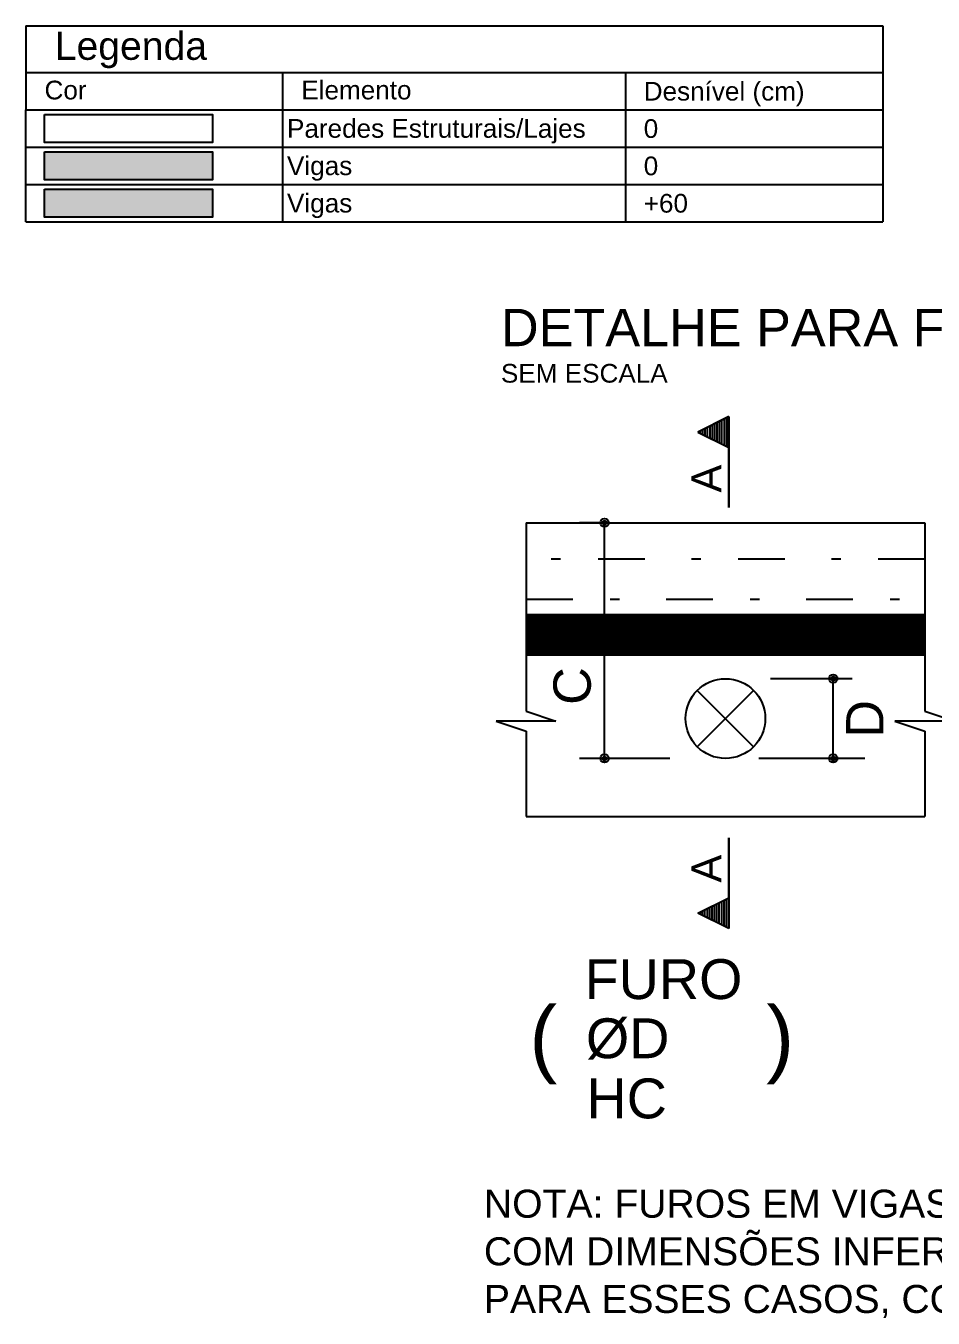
# Model space of a CAD drawing. Extents: x 0 to 119, y 0 to 84.
# Drawn here: x 42.87 to 52.59, y 33.84 to 47.68 of the extents above; entities that cross this region are included whole.
import ezdxf

# ---------------------------------------------------------------- set-up
doc = ezdxf.new("R2010")
doc.units = 0
doc.header["$MEASUREMENT"] = 0
doc.linetypes.add('ESTILO_TQS_0003', pattern=[1.5, 0.5, -0.4, 0.1, -0.5])
for name, color, linetype in [('15', 12, 'CONTINUOUS'), ('25', 130, 'CONTINUOUS'), ('29', 9, 'CONTINUOUS'), ('3', 7, 'CONTINUOUS'), ('54', 7, 'CONTINUOUS')]:
    doc.layers.add(name, color=color, linetype=linetype)
doc.styles.add('TQS_ARIAL', font='arial.ttf')

msp = doc.modelspace()

# ---------------------------------------------------------------- linework, layer by layer
at = {"layer": '25', "color": 130, "linetype": 'Continuous'}
msp.add_lwpolyline([(43.073517, 46.327247), (44.873517, 46.327247), (44.873517, 46.027247), (43.073517, 46.027247), (43.073517, 46.327247)], dxfattribs=at)
for points in [[(43.073517, 46.327247), (44.873517, 46.327247), (44.873517, 46.027247)], [(43.073517, 46.327247), (44.873517, 46.027247), (43.073517, 46.027247)], [(43.073517, 46.327247), (43.073517, 46.027247), (43.073517, 46.327247)]]:
    msp.add_solid(points, dxfattribs=at)
at = {"layer": '29', "color": 9, "linetype": 'Continuous'}
for p, q in [((48.230069, 40.946869), (48.651429, 41.368229)), ((48.230069, 40.961011), (48.637287, 41.368229)), ((48.230069, 40.975153), (48.623145, 41.368229)), ((48.230069, 40.989295), (48.609003, 41.368229)), ((48.230069, 41.003437), (48.594861, 41.368229)), ((48.230069, 41.017579), (48.580718, 41.368229)), ((48.230069, 41.031722), (48.566576, 41.368229)), ((48.230069, 41.045864), (48.552434, 41.368229)), ((48.230069, 41.060006), (48.538292, 41.368229)), ((48.230069, 41.074148), (48.52415, 41.368229)), ((48.230069, 41.08829), (48.510008, 41.368229)), ((48.230069, 41.102432), (48.495866, 41.368229)), ((48.230069, 41.116574), (48.481723, 41.368229)), ((48.230069, 41.130716), (48.467581, 41.368229)), ((48.230069, 41.144859), (48.453439, 41.368229)), ((48.230069, 41.159001), (48.439297, 41.368229)), ((48.230069, 41.173143), (48.425155, 41.368229)), ((48.230069, 41.187285), (48.411013, 41.368229)), ((48.230069, 41.201427), (48.396871, 41.368229)), ((48.230069, 41.215569), (48.382728, 41.368229)), ((48.230069, 41.229711), (48.368586, 41.368229)), ((48.230069, 41.243854), (48.354444, 41.368229)), ((48.230069, 41.257996), (48.340302, 41.368229)), ((48.230069, 41.272138), (48.32616, 41.368229)), ((48.230069, 41.28628), (48.312018, 41.368229)), ((48.230069, 41.300422), (48.297876, 41.368229)), ((48.230069, 41.314564), (48.283734, 41.368229)), ((48.230069, 41.328706), (48.269591, 41.368229)), ((48.230069, 41.342849), (48.255449, 41.368229)), ((48.230069, 41.356991), (48.241307, 41.368229)), ((48.230069, 41.360361), (48.649297, 40.941132)), ((48.230069, 41.346218), (48.635155, 40.941132)), ((48.230069, 41.332076), (48.621012, 40.941132)), ((48.230069, 41.317934), (48.60687, 40.941132)), ((48.230069, 41.303792), (48.592728, 40.941132)), ((48.230069, 41.28965), (48.578586, 40.941132)), ((48.230069, 41.275508), (48.564444, 40.941132)), ((48.230069, 41.261366), (48.550302, 40.941132)), ((48.230069, 41.247224), (48.53616, 40.941132)), ((48.236342, 41.368229), (48.663439, 40.941132)), ((48.238474, 40.941132), (48.665571, 41.368229)), ((48.250484, 41.368229), (48.677581, 40.941132)), ((48.252617, 40.941132), (48.679713, 41.368229)), ((48.264626, 41.368229), (48.691723, 40.941132)), ((48.266759, 40.941132), (48.693855, 41.368229)), ((48.278769, 41.368229), (48.705865, 40.941132)), ((48.280901, 40.941132), (48.707998, 41.368229)), ((48.292911, 41.368229), (48.720007, 40.941132)), ((48.295043, 40.941132), (48.72214, 41.368229)), ((48.307053, 41.368229), (48.73415, 40.941132)), ((48.309185, 40.941132), (48.736282, 41.368229)), ((48.321195, 41.368229), (48.748292, 40.941132)), ((48.323327, 40.941132), (48.750424, 41.368229)), ((48.335337, 41.368229), (48.762434, 40.941132)), ((48.337469, 40.941132), (48.764566, 41.368229)), ((48.349479, 41.368229), (48.776576, 40.941132)), ((48.351611, 40.941132), (48.778708, 41.368229)), ((48.363621, 41.368229), (48.790718, 40.941132)), ((48.365754, 40.941132), (48.79285, 41.368229)), ((48.377763, 41.368229), (48.80486, 40.941132)), ((48.379896, 40.941132), (48.806993, 41.368229)), ((48.391906, 41.368229), (48.819002, 40.941132)), ((48.394038, 40.941132), (48.821135, 41.368229)), ((48.406048, 41.368229), (48.833145, 40.941132)), ((48.40818, 40.941132), (48.835277, 41.368229)), ((48.42019, 41.368229), (48.847287, 40.941132)), ((48.422322, 40.941132), (48.849419, 41.368229)), ((48.434332, 41.368229), (48.861429, 40.941132)), ((48.436464, 40.941132), (48.863561, 41.368229)), ((48.448474, 41.368229), (48.875571, 40.941132)), ((48.450606, 40.941132), (48.877703, 41.368229)), ((48.462616, 41.368229), (48.889713, 40.941132)), ((48.464749, 40.941132), (48.891845, 41.368229)), ((48.476758, 41.368229), (48.903855, 40.941132)), ((48.478891, 40.941132), (48.905987, 41.368229)), ((48.490901, 41.368229), (48.917997, 40.941132)), ((48.493033, 40.941132), (48.92013, 41.368229)), ((48.505043, 41.368229), (48.932139, 40.941132)), ((48.507175, 40.941132), (48.934272, 41.368229)), ((48.519185, 41.368229), (48.946282, 40.941132)), ((48.521317, 40.941132), (48.948414, 41.368229)), ((48.533327, 41.368229), (48.960424, 40.941132)), ((48.535459, 40.941132), (48.962556, 41.368229)), ((48.547469, 41.368229), (48.974566, 40.941132)), ((48.549601, 40.941132), (48.976698, 41.368229)), ((48.561611, 41.368229), (48.988708, 40.941132)), ((48.563744, 40.941132), (48.99084, 41.368229)), ((48.575753, 41.368229), (49.00285, 40.941132)), ((48.577886, 40.941132), (49.004982, 41.368229)), ((48.589895, 41.368229), (49.016992, 40.941132)), ((48.592028, 40.941132), (49.019125, 41.368229)), ((48.604038, 41.368229), (49.031134, 40.941132)), ((48.60617, 40.941132), (49.033267, 41.368229)), ((48.61818, 41.368229), (49.045277, 40.941132)), ((48.620312, 40.941132), (49.047409, 41.368229)), ((48.632322, 41.368229), (49.059419, 40.941132)), ((48.634454, 40.941132), (49.061551, 41.368229)), ((48.646464, 41.368229), (49.073561, 40.941132)), ((48.648596, 40.941132), (49.075693, 41.368229)), ((48.660606, 41.368229), (49.087703, 40.941132)), ((48.662738, 40.941132), (49.089835, 41.368229)), ((48.674748, 41.368229), (49.101845, 40.941132)), ((48.676881, 40.941132), (49.103977, 41.368229)), ((48.68889, 41.368229), (49.115987, 40.941132)), ((48.691023, 40.941132), (49.11812, 41.368229)), ((48.703033, 41.368229), (49.130129, 40.941132)), ((48.705165, 40.941132), (49.132262, 41.368229)), ((48.717175, 41.368229), (49.144272, 40.941132)), ((48.719307, 40.941132), (49.146404, 41.368229)), ((48.731317, 41.368229), (49.158414, 40.941132)), ((48.733449, 40.941132), (49.160546, 41.368229)), ((48.745459, 41.368229), (49.172556, 40.941132)), ((48.747591, 40.941132), (49.174688, 41.368229)), ((48.759601, 41.368229), (49.186698, 40.941132)), ((48.761733, 40.941132), (49.18883, 41.368229)), ((48.773743, 41.368229), (49.20084, 40.941132)), ((48.775876, 40.941132), (49.202972, 41.368229)), ((48.787885, 41.368229), (49.214982, 40.941132)), ((48.790018, 40.941132), (49.217114, 41.368229)), ((48.802028, 41.368229), (49.229124, 40.941132)), ((48.80416, 40.941132), (49.231257, 41.368229)), ((48.81617, 41.368229), (49.243266, 40.941132)), ((48.818302, 40.941132), (49.245399, 41.368229)), ((48.830312, 41.368229), (49.257409, 40.941132)), ((48.832444, 40.941132), (49.259541, 41.368229)), ((48.844454, 41.368229), (49.271551, 40.941132)), ((48.846586, 40.941132), (49.273683, 41.368229)), ((48.858596, 41.368229), (49.285693, 40.941132)), ((48.860728, 40.941132), (49.287825, 41.368229)), ((48.872738, 41.368229), (49.299835, 40.941132)), ((48.87487, 40.941132), (49.301967, 41.368229)), ((48.88688, 41.368229), (49.313977, 40.941132)), ((48.889013, 40.941132), (49.316109, 41.368229)), ((48.901022, 41.368229), (49.328119, 40.941132)), ((48.903155, 40.941132), (49.330252, 41.368229)), ((48.915165, 41.368229), (49.342261, 40.941132)), ((48.917297, 40.941132), (49.344394, 41.368229)), ((48.929307, 41.368229), (49.356404, 40.941132)), ((48.931439, 40.941132), (49.358536, 41.368229)), ((48.943449, 41.368229), (49.370546, 40.941132)), ((48.945581, 40.941132), (49.372678, 41.368229)), ((48.957591, 41.368229), (49.384688, 40.941132)), ((48.959723, 40.941132), (49.38682, 41.368229)), ((48.971733, 41.368229), (49.39883, 40.941132)), ((48.973865, 40.941132), (49.400962, 41.368229)), ((48.985875, 41.368229), (49.412972, 40.941132)), ((48.988008, 40.941132), (49.415104, 41.368229)), ((49.000017, 41.368229), (49.427114, 40.941132)), ((49.00215, 40.941132), (49.429247, 41.368229)), ((49.01416, 41.368229), (49.441256, 40.941132)), ((49.016292, 40.941132), (49.443389, 41.368229)), ((49.028302, 41.368229), (49.455399, 40.941132)), ((49.030434, 40.941132), (49.457531, 41.368229)), ((49.042444, 41.368229), (49.469541, 40.941132)), ((49.044576, 40.941132), (49.471673, 41.368229)), ((49.056586, 41.368229), (49.483683, 40.941132)), ((49.058718, 40.941132), (49.485815, 41.368229)), ((49.070728, 41.368229), (49.497825, 40.941132)), ((49.07286, 40.941132), (49.499957, 41.368229)), ((49.08487, 41.368229), (49.511967, 40.941132)), ((49.087003, 40.941132), (49.514099, 41.368229)), ((49.099012, 41.368229), (49.526109, 40.941132)), ((49.101145, 40.941132), (49.528241, 41.368229)), ((49.113155, 41.368229), (49.540251, 40.941132)), ((49.115287, 40.941132), (49.542384, 41.368229)), ((49.127297, 41.368229), (49.554393, 40.941132)), ((49.129429, 40.941132), (49.556526, 41.368229)), ((49.141439, 41.368229), (49.568536, 40.941132)), ((49.143571, 40.941132), (49.570668, 41.368229)), ((49.155581, 41.368229), (49.582678, 40.941132)), ((49.157713, 40.941132), (49.58481, 41.368229)), ((49.169723, 41.368229), (49.59682, 40.941132)), ((49.171855, 40.941132), (49.598952, 41.368229)), ((49.183865, 41.368229), (49.610962, 40.941132)), ((49.185997, 40.941132), (49.613094, 41.368229)), ((49.198007, 41.368229), (49.625104, 40.941132)), ((49.20014, 40.941132), (49.627236, 41.368229)), ((49.212149, 41.368229), (49.639246, 40.941132)), ((49.214282, 40.941132), (49.641379, 41.368229)), ((49.226292, 41.368229), (49.653388, 40.941132)), ((49.228424, 40.941132), (49.655521, 41.368229)), ((49.240434, 41.368229), (49.667531, 40.941132)), ((49.242566, 40.941132), (49.669663, 41.368229)), ((49.254576, 41.368229), (49.681673, 40.941132)), ((49.256708, 40.941132), (49.683805, 41.368229)), ((49.268718, 41.368229), (49.695815, 40.941132)), ((49.27085, 40.941132), (49.697947, 41.368229)), ((49.28286, 41.368229), (49.709957, 40.941132)), ((49.284992, 40.941132), (49.712089, 41.368229)), ((49.297002, 41.368229), (49.724099, 40.941132)), ((49.299135, 40.941132), (49.726231, 41.368229)), ((49.311144, 41.368229), (49.738241, 40.941132)), ((49.313277, 40.941132), (49.740373, 41.368229)), ((49.325287, 41.368229), (49.752383, 40.941132)), ((49.327419, 40.941132), (49.754516, 41.368229)), ((49.339429, 41.368229), (49.766525, 40.941132)), ((49.341561, 40.941132), (49.768658, 41.368229)), ((49.353571, 41.368229), (49.780668, 40.941132)), ((49.355703, 40.941132), (49.7828, 41.368229)), ((49.367713, 41.368229), (49.79481, 40.941132)), ((49.369845, 40.941132), (49.796942, 41.368229)), ((49.381855, 41.368229), (49.808952, 40.941132)), ((49.383987, 40.941132), (49.811084, 41.368229)), ((49.395997, 41.368229), (49.823094, 40.941132)), ((49.39813, 40.941132), (49.825226, 41.368229)), ((49.410139, 41.368229), (49.837236, 40.941132)), ((49.412272, 40.941132), (49.839368, 41.368229)), ((49.424281, 41.368229), (49.851378, 40.941132)), ((49.426414, 40.941132), (49.853511, 41.368229)), ((49.438424, 41.368229), (49.86552, 40.941132)), ((49.440556, 40.941132), (49.867653, 41.368229)), ((49.452566, 41.368229), (49.879663, 40.941132)), ((49.454698, 40.941132), (49.881795, 41.368229)), ((49.466708, 41.368229), (49.893805, 40.941132)), ((49.46884, 40.941132), (49.895937, 41.368229)), ((49.48085, 41.368229), (49.907947, 40.941132)), ((49.482982, 40.941132), (49.910079, 41.368229)), ((49.494992, 41.368229), (49.922089, 40.941132)), ((49.497124, 40.941132), (49.924221, 41.368229)), ((49.509134, 41.368229), (49.936231, 40.941132)), ((49.511267, 40.941132), (49.938363, 41.368229)), ((49.523276, 41.368229), (49.950373, 40.941132)), ((49.525409, 40.941132), (49.952506, 41.368229)), ((49.537419, 41.368229), (49.964515, 40.941132)), ((49.539551, 40.941132), (49.966648, 41.368229)), ((49.551561, 41.368229), (49.978658, 40.941132)), ((49.553693, 40.941132), (49.98079, 41.368229)), ((49.565703, 41.368229), (49.9928, 40.941132)), ((49.567835, 40.941132), (49.994932, 41.368229)), ((49.579845, 41.368229), (50.006942, 40.941132)), ((49.581977, 40.941132), (50.009074, 41.368229)), ((49.593987, 41.368229), (50.021084, 40.941132)), ((49.596119, 40.941132), (50.023216, 41.368229)), ((49.608129, 41.368229), (50.035226, 40.941132)), ((49.610262, 40.941132), (50.037358, 41.368229)), ((49.622271, 41.368229), (50.049368, 40.941132)), ((49.624404, 40.941132), (50.0515, 41.368229)), ((49.636414, 41.368229), (50.06351, 40.941132)), ((49.638546, 40.941132), (50.065643, 41.368229)), ((49.650556, 41.368229), (50.077652, 40.941132)), ((49.652688, 40.941132), (50.079785, 41.368229)), ((49.664698, 41.368229), (50.091795, 40.941132)), ((49.66683, 40.941132), (50.093927, 41.368229)), ((49.67884, 41.368229), (50.105937, 40.941132)), ((49.680972, 40.941132), (50.108069, 41.368229)), ((49.692982, 41.368229), (50.120079, 40.941132)), ((49.695114, 40.941132), (50.122211, 41.368229)), ((49.707124, 41.368229), (50.134221, 40.941132)), ((49.709256, 40.941132), (50.136353, 41.368229)), ((49.721266, 41.368229), (50.148363, 40.941132)), ((49.723399, 40.941132), (50.150495, 41.368229)), ((49.735408, 41.368229), (50.162505, 40.941132)), ((49.737541, 40.941132), (50.164638, 41.368229)), ((49.749551, 41.368229), (50.176647, 40.941132)), ((49.751683, 40.941132), (50.17878, 41.368229)), ((49.763693, 41.368229), (50.19079, 40.941132)), ((49.765825, 40.941132), (50.192922, 41.368229)), ((49.777835, 41.368229), (50.204932, 40.941132)), ((49.779967, 40.941132), (50.207064, 41.368229)), ((49.791977, 41.368229), (50.219074, 40.941132)), ((49.794109, 40.941132), (50.221206, 41.368229)), ((49.806119, 41.368229), (50.233216, 40.941132)), ((49.808251, 40.941132), (50.235348, 41.368229)), ((49.820261, 41.368229), (50.247358, 40.941132)), ((49.822394, 40.941132), (50.24949, 41.368229)), ((49.834403, 41.368229), (50.2615, 40.941132)), ((49.836536, 40.941132), (50.263633, 41.368229)), ((49.848546, 41.368229), (50.275642, 40.941132)), ((49.850678, 40.941132), (50.277775, 41.368229)), ((49.862688, 41.368229), (50.289785, 40.941132)), ((49.86482, 40.941132), (50.291917, 41.368229)), ((49.87683, 41.368229), (50.303927, 40.941132)), ((49.878962, 40.941132), (50.306059, 41.368229)), ((49.890972, 41.368229), (50.318069, 40.941132)), ((49.893104, 40.941132), (50.320201, 41.368229)), ((49.905114, 41.368229), (50.332211, 40.941132)), ((49.907246, 40.941132), (50.334343, 41.368229)), ((49.919256, 41.368229), (50.346353, 40.941132)), ((49.921389, 40.941132), (50.348485, 41.368229)), ((49.933398, 41.368229), (50.360495, 40.941132)), ((49.935531, 40.941132), (50.362627, 41.368229)), ((49.947541, 41.368229), (50.374637, 40.941132)), ((49.949673, 40.941132), (50.37677, 41.368229)), ((49.961683, 41.368229), (50.388779, 40.941132)), ((49.963815, 40.941132), (50.390912, 41.368229)), ((49.975825, 41.368229), (50.402922, 40.941132)), ((49.977957, 40.941132), (50.405054, 41.368229)), ((49.989967, 41.368229), (50.417064, 40.941132)), ((49.992099, 40.941132), (50.419196, 41.368229)), ((50.004109, 41.368229), (50.431206, 40.941132)), ((50.006241, 40.941132), (50.433338, 41.368229)), ((50.018251, 41.368229), (50.445348, 40.941132)), ((50.020383, 40.941132), (50.44748, 41.368229)), ((50.032393, 41.368229), (50.45949, 40.941132)), ((50.034526, 40.941132), (50.461622, 41.368229)), ((50.046535, 41.368229), (50.473632, 40.941132)), ((50.048668, 40.941132), (50.475765, 41.368229)), ((50.060678, 41.368229), (50.487774, 40.941132)), ((50.06281, 40.941132), (50.489907, 41.368229)), ((50.07482, 41.368229), (50.501917, 40.941132)), ((50.076952, 40.941132), (50.504049, 41.368229)), ((50.088962, 41.368229), (50.516059, 40.941132)), ((50.091094, 40.941132), (50.518191, 41.368229)), ((50.103104, 41.368229), (50.530201, 40.941132)), ((50.105236, 40.941132), (50.532333, 41.368229)), ((50.117246, 41.368229), (50.544343, 40.941132)), ((50.119378, 40.941132), (50.546475, 41.368229)), ((50.131388, 41.368229), (50.558485, 40.941132)), ((50.133521, 40.941132), (50.560617, 41.368229)), ((50.14553, 41.368229), (50.572627, 40.941132)), ((50.147663, 40.941132), (50.574759, 41.368229)), ((50.159673, 41.368229), (50.586769, 40.941132)), ((50.161805, 40.941132), (50.588902, 41.368229)), ((50.173815, 41.368229), (50.600911, 40.941132)), ((50.175947, 40.941132), (50.603044, 41.368229)), ((50.187957, 41.368229), (50.615054, 40.941132)), ((50.190089, 40.941132), (50.617186, 41.368229)), ((50.202099, 41.368229), (50.629196, 40.941132)), ((50.204231, 40.941132), (50.631328, 41.368229)), ((50.216241, 41.368229), (50.643338, 40.941132)), ((50.218373, 40.941132), (50.64547, 41.368229)), ((50.230383, 41.368229), (50.65748, 40.941132)), ((50.232516, 40.941132), (50.659612, 41.368229)), ((50.244525, 41.368229), (50.671622, 40.941132)), ((50.246658, 40.941132), (50.673754, 41.368229)), ((50.258667, 41.368229), (50.685764, 40.941132)), ((50.2608, 40.941132), (50.687897, 41.368229)), ((50.27281, 41.368229), (50.699906, 40.941132)), ((50.274942, 40.941132), (50.702039, 41.368229)), ((50.286952, 41.368229), (50.714049, 40.941132)), ((50.289084, 40.941132), (50.716181, 41.368229)), ((50.301094, 41.368229), (50.728191, 40.941132)), ((50.303226, 40.941132), (50.730323, 41.368229)), ((50.315236, 41.368229), (50.742333, 40.941132)), ((50.317368, 40.941132), (50.744465, 41.368229)), ((50.329378, 41.368229), (50.756475, 40.941132)), ((50.33151, 40.941132), (50.758607, 41.368229)), ((50.34352, 41.368229), (50.770617, 40.941132)), ((50.345653, 40.941132), (50.772749, 41.368229)), ((50.357662, 41.368229), (50.784759, 40.941132)), ((50.359795, 40.941132), (50.786892, 41.368229)), ((50.371805, 41.368229), (50.798901, 40.941132)), ((50.373937, 40.941132), (50.801034, 41.368229)), ((50.385947, 41.368229), (50.813044, 40.941132)), ((50.388079, 40.941132), (50.815176, 41.368229)), ((50.400089, 41.368229), (50.827186, 40.941132)), ((50.402221, 40.941132), (50.829318, 41.368229)), ((50.414231, 41.368229), (50.841328, 40.941132)), ((50.416363, 40.941132), (50.84346, 41.368229)), ((50.428373, 41.368229), (50.85547, 40.941132)), ((50.430505, 40.941132), (50.857602, 41.368229)), ((50.442515, 41.368229), (50.869612, 40.941132)), ((50.444648, 40.941132), (50.871744, 41.368229)), ((50.456657, 41.368229), (50.883754, 40.941132)), ((50.45879, 40.941132), (50.885886, 41.368229)), ((50.4708, 41.368229), (50.897896, 40.941132)), ((50.472932, 40.941132), (50.900029, 41.368229)), ((50.484942, 41.368229), (50.912038, 40.941132)), ((50.487074, 40.941132), (50.914171, 41.368229)), ((50.499084, 41.368229), (50.926181, 40.941132)), ((50.501216, 40.941132), (50.928313, 41.368229)), ((50.513226, 41.368229), (50.940323, 40.941132)), ((50.515358, 40.941132), (50.942455, 41.368229)), ((50.527368, 41.368229), (50.954465, 40.941132)), ((50.5295, 40.941132), (50.956597, 41.368229)), ((50.54151, 41.368229), (50.968607, 40.941132)), ((50.543642, 40.941132), (50.970739, 41.368229)), ((50.555652, 41.368229), (50.982749, 40.941132)), ((50.557785, 40.941132), (50.984881, 41.368229)), ((50.569794, 41.368229), (50.996891, 40.941132)), ((50.571927, 40.941132), (50.999024, 41.368229)), ((50.583937, 41.368229), (51.011033, 40.941132)), ((50.586069, 40.941132), (51.013166, 41.368229)), ((50.598079, 41.368229), (51.025176, 40.941132)), ((50.600211, 40.941132), (51.027308, 41.368229)), ((50.612221, 41.368229), (51.039318, 40.941132)), ((50.614353, 40.941132), (51.04145, 41.368229)), ((50.626363, 41.368229), (51.05346, 40.941132)), ((50.628495, 40.941132), (51.055592, 41.368229)), ((50.640505, 41.368229), (51.067602, 40.941132)), ((50.642637, 40.941132), (51.069734, 41.368229)), ((50.654647, 41.368229), (51.081744, 40.941132)), ((50.65678, 40.941132), (51.083876, 41.368229)), ((50.668789, 41.368229), (51.095886, 40.941132)), ((50.670922, 40.941132), (51.098019, 41.368229)), ((50.682932, 41.368229), (51.110028, 40.941132)), ((50.685064, 40.941132), (51.112161, 41.368229)), ((50.697074, 41.368229), (51.124171, 40.941132)), ((50.699206, 40.941132), (51.126303, 41.368229)), ((50.711216, 41.368229), (51.138313, 40.941132)), ((50.713348, 40.941132), (51.140445, 41.368229)), ((50.725358, 41.368229), (51.152455, 40.941132)), ((50.72749, 40.941132), (51.154587, 41.368229)), ((50.7395, 41.368229), (51.166597, 40.941132)), ((50.741632, 40.941132), (51.168729, 41.368229)), ((50.753642, 41.368229), (51.180739, 40.941132)), ((50.755775, 40.941132), (51.182871, 41.368229)), ((50.767784, 41.368229), (51.194881, 40.941132)), ((50.769917, 40.941132), (51.197013, 41.368229)), ((50.781927, 41.368229), (51.209023, 40.941132)), ((50.784059, 40.941132), (51.211156, 41.368229)), ((50.796069, 41.368229), (51.223165, 40.941132)), ((50.798201, 40.941132), (51.225298, 41.368229)), ((50.810211, 41.368229), (51.237308, 40.941132)), ((50.812343, 40.941132), (51.23944, 41.368229)), ((50.824353, 41.368229), (51.25145, 40.941132)), ((50.826485, 40.941132), (51.253582, 41.368229)), ((50.838495, 41.368229), (51.265592, 40.941132)), ((50.840627, 40.941132), (51.267724, 41.368229)), ((50.852637, 41.368229), (51.279734, 40.941132)), ((50.854769, 40.941132), (51.281866, 41.368229)), ((50.866779, 41.368229), (51.293876, 40.941132)), ((50.868912, 40.941132), (51.296008, 41.368229)), ((50.880921, 41.368229), (51.308018, 40.941132)), ((50.883054, 40.941132), (51.310151, 41.368229)), ((50.895064, 41.368229), (51.32216, 40.941132)), ((50.897196, 40.941132), (51.324293, 41.368229)), ((50.909206, 41.368229), (51.336303, 40.941132)), ((50.911338, 40.941132), (51.338435, 41.368229)), ((50.923348, 41.368229), (51.350445, 40.941132)), ((50.92548, 40.941132), (51.352577, 41.368229)), ((50.93749, 41.368229), (51.364587, 40.941132)), ((50.939622, 40.941132), (51.366719, 41.368229)), ((50.951632, 41.368229), (51.378729, 40.941132)), ((50.953764, 40.941132), (51.380861, 41.368229)), ((50.965774, 41.368229), (51.392871, 40.941132)), ((50.967907, 40.941132), (51.395003, 41.368229)), ((50.979916, 41.368229), (51.407013, 40.941132)), ((50.982049, 40.941132), (51.409145, 41.368229)), ((50.994059, 41.368229), (51.421155, 40.941132)), ((50.996191, 40.941132), (51.423288, 41.368229)), ((51.008201, 41.368229), (51.435297, 40.941132)), ((51.010333, 40.941132), (51.43743, 41.368229)), ((51.022343, 41.368229), (51.44944, 40.941132)), ((51.024475, 40.941132), (51.451572, 41.368229)), ((51.036485, 41.368229), (51.463582, 40.941132)), ((51.038617, 40.941132), (51.465714, 41.368229)), ((51.050627, 41.368229), (51.477724, 40.941132)), ((51.052759, 40.941132), (51.479856, 41.368229)), ((51.064769, 41.368229), (51.491866, 40.941132)), ((51.066902, 40.941132), (51.493998, 41.368229)), ((51.078911, 41.368229), (51.506008, 40.941132)), ((51.081044, 40.941132), (51.50814, 41.368229)), ((51.093054, 41.368229), (51.52015, 40.941132)), ((51.095186, 40.941132), (51.522283, 41.368229)), ((51.107196, 41.368229), (51.534292, 40.941132)), ((51.109328, 40.941132), (51.536425, 41.368229)), ((51.121338, 41.368229), (51.548435, 40.941132)), ((51.12347, 40.941132), (51.550567, 41.368229)), ((51.13548, 41.368229), (51.562577, 40.941132)), ((51.137612, 40.941132), (51.564709, 41.368229)), ((51.149622, 41.368229), (51.576719, 40.941132)), ((51.151754, 40.941132), (51.578851, 41.368229)), ((51.163764, 41.368229), (51.590861, 40.941132)), ((51.165896, 40.941132), (51.592993, 41.368229)), ((51.177906, 41.368229), (51.605003, 40.941132)), ((51.180039, 40.941132), (51.607135, 41.368229)), ((51.192048, 41.368229), (51.619145, 40.941132)), ((51.194181, 40.941132), (51.621278, 41.368229)), ((51.206191, 41.368229), (51.633287, 40.941132)), ((51.208323, 40.941132), (51.63542, 41.368229)), ((51.220333, 41.368229), (51.64743, 40.941132)), ((51.222465, 40.941132), (51.649562, 41.368229)), ((51.234475, 41.368229), (51.661572, 40.941132)), ((51.236607, 40.941132), (51.663704, 41.368229)), ((51.248617, 41.368229), (51.675714, 40.941132)), ((51.250749, 40.941132), (51.677846, 41.368229)), ((51.262759, 41.368229), (51.689856, 40.941132)), ((51.264891, 40.941132), (51.691988, 41.368229)), ((51.276901, 41.368229), (51.703998, 40.941132)), ((51.279034, 40.941132), (51.70613, 41.368229)), ((51.291043, 41.368229), (51.71814, 40.941132)), ((51.293176, 40.941132), (51.720272, 41.368229)), ((51.305186, 41.368229), (51.732282, 40.941132)), ((51.307318, 40.941132), (51.734415, 41.368229)), ((51.319328, 41.368229), (51.746424, 40.941132)), ((51.32146, 40.941132), (51.748557, 41.368229)), ((51.33347, 41.368229), (51.760567, 40.941132)), ((51.335602, 40.941132), (51.762699, 41.368229)), ((51.347612, 41.368229), (51.774709, 40.941132)), ((51.349744, 40.941132), (51.776841, 41.368229)), ((51.361754, 41.368229), (51.788851, 40.941132)), ((51.363886, 40.941132), (51.790983, 41.368229)), ((51.375896, 41.368229), (51.802993, 40.941132)), ((51.378028, 40.941132), (51.805125, 41.368229)), ((51.390038, 41.368229), (51.817135, 40.941132)), ((51.392171, 40.941132), (51.819267, 41.368229)), ((51.40418, 41.368229), (51.831277, 40.941132)), ((51.406313, 40.941132), (51.83341, 41.368229)), ((51.418323, 41.368229), (51.845419, 40.941132)), ((51.420455, 40.941132), (51.847552, 41.368229)), ((51.432465, 41.368229), (51.859562, 40.941132)), ((51.434597, 40.941132), (51.861694, 41.368229)), ((51.446607, 41.368229), (51.873704, 40.941132)), ((51.448739, 40.941132), (51.875836, 41.368229)), ((51.460749, 41.368229), (51.887846, 40.941132)), ((51.462881, 40.941132), (51.889978, 41.368229)), ((51.474891, 41.368229), (51.901988, 40.941132)), ((51.477023, 40.941132), (51.90412, 41.368229)), ((51.489033, 41.368229), (51.91613, 40.941132)), ((51.491166, 40.941132), (51.918262, 41.368229)), ((51.503175, 41.368229), (51.930272, 40.941132)), ((51.505308, 40.941132), (51.932405, 41.368229)), ((51.517318, 41.368229), (51.944414, 40.941132)), ((51.51945, 40.941132), (51.946547, 41.368229)), ((51.53146, 41.368229), (51.958557, 40.941132)), ((51.533592, 40.941132), (51.960689, 41.368229)), ((51.545602, 41.368229), (51.972699, 40.941132)), ((51.547734, 40.941132), (51.974831, 41.368229)), ((51.559744, 41.368229), (51.986841, 40.941132)), ((51.561876, 40.941132), (51.988973, 41.368229)), ((51.573886, 41.368229), (52.000983, 40.941132)), ((51.576018, 40.941132), (52.003115, 41.368229)), ((51.588028, 41.368229), (52.015125, 40.941132)), ((51.590161, 40.941132), (52.017257, 41.368229)), ((51.60217, 41.368229), (52.029267, 40.941132)), ((51.604303, 40.941132), (52.031399, 41.368229)), ((51.616313, 41.368229), (52.043409, 40.941132)), ((51.618445, 40.941132), (52.045542, 41.368229)), ((51.630455, 41.368229), (52.057551, 40.941132)), ((51.632587, 40.941132), (52.059684, 41.368229)), ((51.644597, 41.368229), (52.071694, 40.941132)), ((51.646729, 40.941132), (52.073826, 41.368229)), ((51.658739, 41.368229), (52.085836, 40.941132)), ((51.660871, 40.941132), (52.087968, 41.368229)), ((51.672881, 41.368229), (52.099978, 40.941132)), ((51.675013, 40.941132), (52.10211, 41.368229)), ((51.687023, 41.368229), (52.11412, 40.941132)), ((51.689155, 40.941132), (52.116252, 41.368229)), ((51.701165, 41.368229), (52.128262, 40.941132)), ((51.703298, 40.941132), (52.130394, 41.368229)), ((51.715307, 41.368229), (52.142404, 40.941132)), ((51.71744, 40.941132), (52.144537, 41.368229)), ((51.72945, 41.368229), (52.156546, 40.941132)), ((51.731582, 40.941132), (52.158679, 41.368229)), ((51.743592, 41.368229), (52.170689, 40.941132)), ((51.745724, 40.941132), (52.172821, 41.368229)), ((51.757734, 41.368229), (52.184831, 40.941132)), ((51.759866, 40.941132), (52.186963, 41.368229)), ((51.771876, 41.368229), (52.198973, 40.941132)), ((51.774008, 40.941132), (52.201105, 41.368229)), ((51.786018, 41.368229), (52.213115, 40.941132)), ((51.78815, 40.941132), (52.215247, 41.368229)), ((51.80016, 41.368229), (52.227257, 40.941132)), ((51.802293, 40.941132), (52.229389, 41.368229)), ((51.814302, 41.368229), (52.241399, 40.941132)), ((51.816435, 40.941132), (52.243532, 41.368229)), ((51.828445, 41.368229), (52.255541, 40.941132)), ((51.830577, 40.941132), (52.257674, 41.368229)), ((51.842587, 41.368229), (52.269683, 40.941132)), ((51.844719, 40.941132), (52.271816, 41.368229)), ((51.856729, 41.368229), (52.283826, 40.941132)), ((51.858861, 40.941132), (52.285958, 41.368229)), ((51.870871, 41.368229), (52.297968, 40.941132)), ((51.873003, 40.941132), (52.3001, 41.368229)), ((51.885013, 41.368229), (52.31211, 40.941132)), ((51.887145, 40.941132), (52.314242, 41.368229)), ((51.899155, 41.368229), (52.326252, 40.941132)), ((51.901288, 40.941132), (52.328384, 41.368229)), ((51.913297, 41.368229), (52.340394, 40.941132)), ((51.91543, 40.941132), (52.342526, 41.368229)), ((51.92744, 41.368229), (52.354536, 40.941132)), ((51.929572, 40.941132), (52.356669, 41.368229)), ((51.941582, 41.368229), (52.368678, 40.941132)), ((51.943714, 40.941132), (52.370811, 41.368229)), ((51.955724, 41.368229), (52.382821, 40.941132)), ((51.957856, 40.941132), (52.384953, 41.368229)), ((51.969866, 41.368229), (52.396963, 40.941132)), ((51.971998, 40.941132), (52.399095, 41.368229)), ((51.984008, 41.368229), (52.411105, 40.941132)), ((51.98614, 40.941132), (52.413237, 41.368229)), ((51.99815, 41.368229), (52.425247, 40.941132)), ((52.000282, 40.941132), (52.427379, 41.368229)), ((52.012292, 41.368229), (52.439389, 40.941132)), ((52.014425, 40.941132), (52.441521, 41.368229)), ((52.026434, 41.368229), (52.453531, 40.941132)), ((52.028567, 40.941132), (52.455664, 41.368229)), ((52.040577, 41.368229), (52.467673, 40.941132)), ((52.042709, 40.941132), (52.469806, 41.368229)), ((52.054719, 41.368229), (52.481816, 40.941132)), ((52.056851, 40.941132), (52.483948, 41.368229)), ((52.068861, 41.368229), (52.495958, 40.941132)), ((52.070993, 40.941132), (52.49809, 41.368229)), ((52.083003, 41.368229), (52.501037, 40.950196)), ((52.085135, 40.941132), (52.501037, 41.357034)), ((52.097145, 41.368229), (52.501037, 40.964338)), ((52.099277, 40.941132), (52.501037, 41.342892)), ((52.111287, 41.368229), (52.501037, 40.97848)), ((52.11342, 40.941132), (52.501037, 41.328749)), ((52.125429, 41.368229), (52.501037, 40.992622)), ((52.127562, 40.941132), (52.501037, 41.314607)), ((52.139572, 41.368229), (52.501037, 41.006764)), ((52.141704, 40.941132), (52.501037, 41.300465)), ((52.153714, 41.368229), (52.501037, 41.020906)), ((52.155846, 40.941132), (52.501037, 41.286323)), ((52.167856, 41.368229), (52.501037, 41.035048)), ((52.169988, 40.941132), (52.501037, 41.272181)), ((52.181998, 41.368229), (52.501037, 41.049191)), ((52.18413, 40.941132), (52.501037, 41.258039)), ((52.19614, 41.368229), (52.501037, 41.063333)), ((52.198272, 40.941132), (52.501037, 41.243897)), ((52.210282, 41.368229), (52.501037, 41.077475)), ((52.224424, 41.368229), (52.501037, 41.091617)), ((52.238566, 41.368229), (52.501037, 41.105759)), ((52.252709, 41.368229), (52.501037, 41.119901)), ((52.266851, 41.368229), (52.501037, 41.134043)), ((52.280993, 41.368229), (52.501037, 41.148186)), ((52.295135, 41.368229), (52.501037, 41.162328)), ((52.309277, 41.368229), (52.501037, 41.17647)), ((52.323419, 41.368229), (52.501037, 41.190612)), ((52.337561, 41.368229), (52.501037, 41.204754)), ((52.351704, 41.368229), (52.501037, 41.218896)), ((52.365846, 41.368229), (52.501037, 41.233038)), ((52.379988, 41.368229), (52.501037, 41.24718)), ((52.39413, 41.368229), (52.501037, 41.261323)), ((52.408272, 41.368229), (52.501037, 41.275465)), ((52.422414, 41.368229), (52.501037, 41.289607)), ((52.436556, 41.368229), (52.501037, 41.303749)), ((52.450699, 41.368229), (52.501037, 41.317891)), ((52.464841, 41.368229), (52.501037, 41.332033)), ((52.478983, 41.368229), (52.501037, 41.346175)), ((52.493125, 41.368229), (52.501037, 41.360318)), ((48.230069, 41.233081), (48.522018, 40.941132)), ((48.230069, 41.218939), (48.507875, 40.941132)), ((48.230069, 41.204797), (48.493733, 40.941132)), ((48.230069, 41.190655), (48.479591, 40.941132)), ((48.230069, 41.176513), (48.465449, 40.941132)), ((48.230069, 41.162371), (48.451307, 40.941132)), ((48.230069, 41.148229), (48.437165, 40.941132)), ((48.230069, 41.134086), (48.423023, 40.941132)), ((48.230069, 41.119944), (48.40888, 40.941132)), ((48.230069, 41.105802), (48.394738, 40.941132)), ((52.212414, 40.941132), (52.501037, 41.229754)), ((52.226557, 40.941132), (52.501037, 41.215612)), ((52.240699, 40.941132), (52.501037, 41.20147)), ((52.254841, 40.941132), (52.501037, 41.187328)), ((52.268983, 40.941132), (52.501037, 41.173186)), ((52.283125, 40.941132), (52.501037, 41.159044)), ((52.297267, 40.941132), (52.501037, 41.144902)), ((52.311409, 40.941132), (52.501037, 41.13076)), ((52.325552, 40.941132), (52.501037, 41.116617)), ((48.230069, 41.09166), (48.380596, 40.941132)), ((48.230069, 41.077518), (48.366454, 40.941132)), ((48.230069, 41.063376), (48.352312, 40.941132)), ((48.230069, 41.049234), (48.33817, 40.941132)), ((48.230069, 41.035091), (48.324028, 40.941132)), ((48.230069, 41.020949), (48.309886, 40.941132)), ((48.230069, 41.006807), (48.295743, 40.941132)), ((48.230069, 40.992665), (48.281601, 40.941132)), ((48.230069, 40.978523), (48.267459, 40.941132)), ((52.339694, 40.941132), (52.501037, 41.102475)), ((52.353836, 40.941132), (52.501037, 41.088333)), ((52.367978, 40.941132), (52.501037, 41.074191)), ((52.38212, 40.941132), (52.501037, 41.060049)), ((52.396262, 40.941132), (52.501037, 41.045907)), ((52.410404, 40.941132), (52.501037, 41.031765)), ((52.424547, 40.941132), (52.501037, 41.017622)), ((52.438689, 40.941132), (52.501037, 41.00348)), ((52.452831, 40.941132), (52.501037, 40.989338)), ((52.466973, 40.941132), (52.501037, 40.975196)), ((48.230069, 40.964381), (48.253317, 40.941132)), ((48.230069, 40.950239), (48.239175, 40.941132)), ((52.481115, 40.941132), (52.501037, 40.961054)), ((52.495257, 40.941132), (52.501037, 40.946912))]:
    msp.add_line(p, q, dxfattribs=at)
msp.add_lwpolyline([(48.230069, 40.941132), (52.501037, 40.941132), (52.501037, 41.368229), (48.230069, 41.368229), (48.230069, 40.941132)], dxfattribs=at)
at = {"layer": '3', "color": 7, "linetype": 'Continuous'}
for p, q in [((42.873517, 47.677247), (42.873517, 46.777247)), ((42.873517, 47.677247), (52.051748, 47.677247)), ((52.051748, 47.677247), (52.051748, 46.777247)), ((42.873517, 47.177247), (52.051748, 47.177247)), ((45.623517, 47.177247), (45.623517, 46.777247)), ((49.293825, 47.177247), (49.293825, 46.777247)), ((49.293825, 47.177247), (49.293825, 46.777247)), ((42.873517, 46.777247), (52.051748, 46.777247)), ((42.873517, 46.377247), (42.873517, 46.777247)), ((45.623517, 46.777247), (45.623517, 46.377247)), ((49.293825, 46.777247), (49.293825, 46.377247)), ((49.293825, 46.777247), (49.293825, 46.377247)), ((52.051748, 46.777247), (52.051748, 46.377247)), ((42.873517, 46.377247), (52.051748, 46.377247)), ((42.873517, 46.377247), (52.051748, 46.377247)), ((42.873517, 46.377247), (52.051748, 46.377247)), ((42.873517, 46.377247), (52.051748, 46.377247)), ((42.873517, 46.377247), (52.051748, 46.377247)), ((42.873517, 46.377247), (52.051748, 46.377247)), ((42.873517, 45.977247), (42.873517, 46.377247)), ((45.623517, 46.377247), (45.623517, 45.977247)), ((49.293825, 46.377247), (49.293825, 45.977247)), ((49.293825, 46.377247), (49.293825, 45.977247)), ((52.051748, 46.377247), (52.051748, 45.977247)), ((42.873517, 45.977247), (52.051748, 45.977247)), ((42.873517, 45.977247), (52.051748, 45.977247)), ((42.873517, 45.577247), (42.873517, 45.977247)), ((45.623517, 45.977247), (45.623517, 45.577247)), ((49.293825, 45.977247), (49.293825, 45.577247)), ((49.293825, 45.977247), (49.293825, 45.577247)), ((52.051748, 45.977247), (52.051748, 45.577247)), ((42.873517, 45.577247), (52.051748, 45.577247)), ((42.873517, 45.577247), (52.051748, 45.577247)), ((50.401706, 43.492806), (50.069507, 43.326707)), ((50.400314, 43.490547), (50.07263, 43.326707)), ((50.350599, 43.467252), (50.350599, 43.18616)), ((50.376153, 43.48003), (50.376153, 43.173383)), ((50.400313, 43.490547), (50.400313, 42.519062)), ((50.401706, 42.519062), (50.401706, 43.492806)), ((50.069507, 43.326707), (50.400314, 43.161302)), ((50.072631, 43.326707), (50.400313, 43.162864)), ((50.09506, 43.339483), (50.09506, 43.311311)), ((50.120614, 43.35226), (50.120614, 43.301152)), ((50.146169, 43.365037), (50.146169, 43.288375)), ((50.171722, 43.377814), (50.171722, 43.275598)), ((50.197276, 43.39059), (50.197276, 43.262821)), ((50.22283, 43.403368), (50.22283, 43.250045)), ((50.248383, 43.416144), (50.248383, 43.237267)), ((50.273937, 43.428921), (50.273937, 43.224491)), ((50.299492, 43.441698), (50.299492, 43.211714)), ((50.325045, 43.454476), (50.325045, 43.198937)), ((48.230069, 42.355609), (52.501037, 42.355609)), ((48.230069, 42.355609), (48.230069, 40.336364)), ((49.107803, 42.355609), (48.803855, 42.355609)), ((49.07079, 41.964052), (49.07079, 42.355609)), ((52.501037, 42.355609), (52.501037, 40.336364)), ((49.07079, 39.831267), (49.07079, 41.964052)), ((52.501037, 41.368229), (48.230069, 41.368229)), ((52.501037, 40.941132), (48.230069, 40.941132)), ((50.667566, 40.560558), (50.064361, 39.957354)), ((50.66726, 39.956838), (50.064496, 40.559603)), ((50.848113, 40.686882), (51.724541, 40.686882)), ((51.520041, 39.831267), (51.520041, 40.686882)), ((48.230069, 40.336364), (48.550391, 40.229591)), ((52.501037, 40.336364), (52.821359, 40.229591)), ((48.550391, 40.229591), (47.909746, 40.229591)), ((47.909746, 40.229591), (48.230069, 40.122816)), ((50.792827, 40.258545), (50.792827, 40.216779)), ((52.821359, 40.229591), (52.180714, 40.229591)), ((52.180714, 40.229591), (52.501037, 40.122816)), ((48.230069, 40.122816), (48.230069, 39.211129)), ((52.501037, 40.122816), (52.501037, 39.211129)), ((49.769047, 39.831267), (48.803855, 39.831267)), ((51.858092, 39.831267), (50.722908, 39.831267)), ((48.230069, 39.211129), (52.501037, 39.211129)), ((50.400778, 38.011135), (50.400778, 38.982621)), ((50.402171, 38.982621), (50.402171, 38.008876)), ((50.06997, 38.174976), (50.400779, 38.34038)), ((50.073096, 38.174976), (50.400778, 38.338818)), ((50.121077, 38.149422), (50.121077, 38.200531)), ((50.146632, 38.136645), (50.146632, 38.213307)), ((50.172186, 38.123869), (50.172186, 38.226084)), ((50.197739, 38.111091), (50.197739, 38.238861)), ((50.223293, 38.098315), (50.223293, 38.251638)), ((50.248848, 38.085538), (50.248848, 38.264415)), ((50.274401, 38.072761), (50.274401, 38.277192)), ((50.299955, 38.059984), (50.299955, 38.289968)), ((50.325509, 38.047207), (50.325509, 38.302746)), ((50.351063, 38.034429), (50.351063, 38.315522)), ((50.376617, 38.021653), (50.376617, 38.3283)), ((50.402171, 38.008876), (50.06997, 38.174976)), ((50.400779, 38.011135), (50.073095, 38.174976)), ((50.095524, 38.162199), (50.095524, 38.190371))]:
    msp.add_line(p, q, dxfattribs=at)
at = {"layer": '3', "color": 7, "linetype": 'ESTILO_TQS_0003'}
for p, q in [((52.501037, 41.964052), (48.230069, 41.964052)), ((48.230069, 41.536955), (52.501037, 41.536955))]:
    msp.add_line(p, q, dxfattribs=at)
at = {"layer": '3', "color": 7, "linetype": 'Continuous'}
for points in [[(43.073517, 46.727247), (44.873517, 46.727247), (44.873517, 46.427247), (43.073517, 46.427247), (43.073517, 46.727247)], [(43.073517, 46.327247), (44.873517, 46.327247), (44.873517, 46.027247), (43.073517, 46.027247), (43.073517, 46.327247)], [(43.073517, 45.927247), (44.873517, 45.927247), (44.873517, 45.627247), (43.073517, 45.627247), (43.073517, 45.927247)]]:
    msp.add_lwpolyline(points, dxfattribs=at)
for centre, radius in [((49.07079, 42.355609), 0.044445), ((49.07079, 42.355609), 0.022155), ((51.520041, 40.686882), 0.044445), ((51.520041, 40.686882), 0.022155), ((50.365553, 40.258545), 0.427097), ((49.07079, 39.831267), 0.044445), ((51.520041, 39.831267), 0.044445), ((49.07079, 39.831267), 0.022155), ((51.520041, 39.831267), 0.022155)]:
    msp.add_circle(centre, radius, dxfattribs=at)
at = {"layer": '54', "linetype": 'Continuous'}
msp.add_lwpolyline([(43.073517, 45.927247), (44.873517, 45.927247), (44.873517, 45.627247), (43.073517, 45.627247), (43.073517, 45.927247)], dxfattribs=at)
for points in [[(43.073517, 45.927247), (44.873517, 45.927247), (44.873517, 45.627247)], [(43.073517, 45.927247), (44.873517, 45.627247), (43.073517, 45.627247)], [(43.073517, 45.927247), (43.073517, 45.627247), (43.073517, 45.927247)]]:
    msp.add_solid(points, dxfattribs=at)

# ---------------------------------------------------------------- texts
at = {"layer": '15', "color": 12, "linetype": 'Continuous', "style": 'TQS_ARIAL'}
for s, height, p in [('DETALHE PARA FUROS NAS VIGAS', 0.4, (47.96166, 44.246495)), ('SEM ESCALA', 0.2, (47.96166, 43.856495)), ('NOTA: FUROS EM VIGAS COM DIMENSÕES INFERIORES OU IGUAIS A 8 CM E FUROS EM LAJES ', 0.3, (47.778848, 34.913406)), ('COM DIMENSÕES INFERIORES OU IGUAIS A 20 CM NÃO SERÃO REPRESENTADOS NA FORMA.', 0.3, (47.778848, 34.403406)), ('PARA ESSES CASOS, CONSULTAR OS PROJETOS COMPLEMENTARES ESPECÍFICOS.', 0.3, (47.778848, 33.893406))]:
    msp.add_text(s, height=height, dxfattribs=at).set_placement(p)
at = {"layer": '3', "color": 7, "linetype": 'Continuous', "style": 'TQS_ARIAL'}
for s, height, p in [('Legenda', 0.3, (43.183027, 47.313186)), ('Cor', 0.2, (43.073517, 46.889747)), ('Elemento', 0.2, (45.823517, 46.889747)), (' Desnível (cm)', 0.2, (49.412966, 46.877143)), ('Paredes Estruturais/Lajes', 0.2, (45.670325, 46.478736)), (' 0', 0.2, (49.412966, 46.477143)), ('Vigas', 0.2, (45.670325, 46.078736)), (' 0', 0.2, (49.412966, 46.077143)), ('Vigas', 0.2, (45.670325, 45.678736)), (' +60', 0.2, (49.412966, 45.677143)), ('FURO', 0.427097, (48.857495, 37.25491)), ('(         )', 0.641, (48.265996, 36.535608)), ('%%cD', 0.427097, (48.871428, 36.621333)), ('HC', 0.427097, (48.877215, 35.977221))]:
    msp.add_text(s, height=height, dxfattribs=at).set_placement(p)
for s, height, p in [('A', 0.320323, (50.321625, 42.679223)), ('C', 0.4, (48.923345, 40.405385)), ('D', 0.4, (52.058055, 40.053966)), ('A', 0.320323, (50.32209, 38.502137))]:
    msp.add_text(s, height=height, rotation=90, dxfattribs=at).set_placement(p)

doc.saveas('drawing.dxf')
